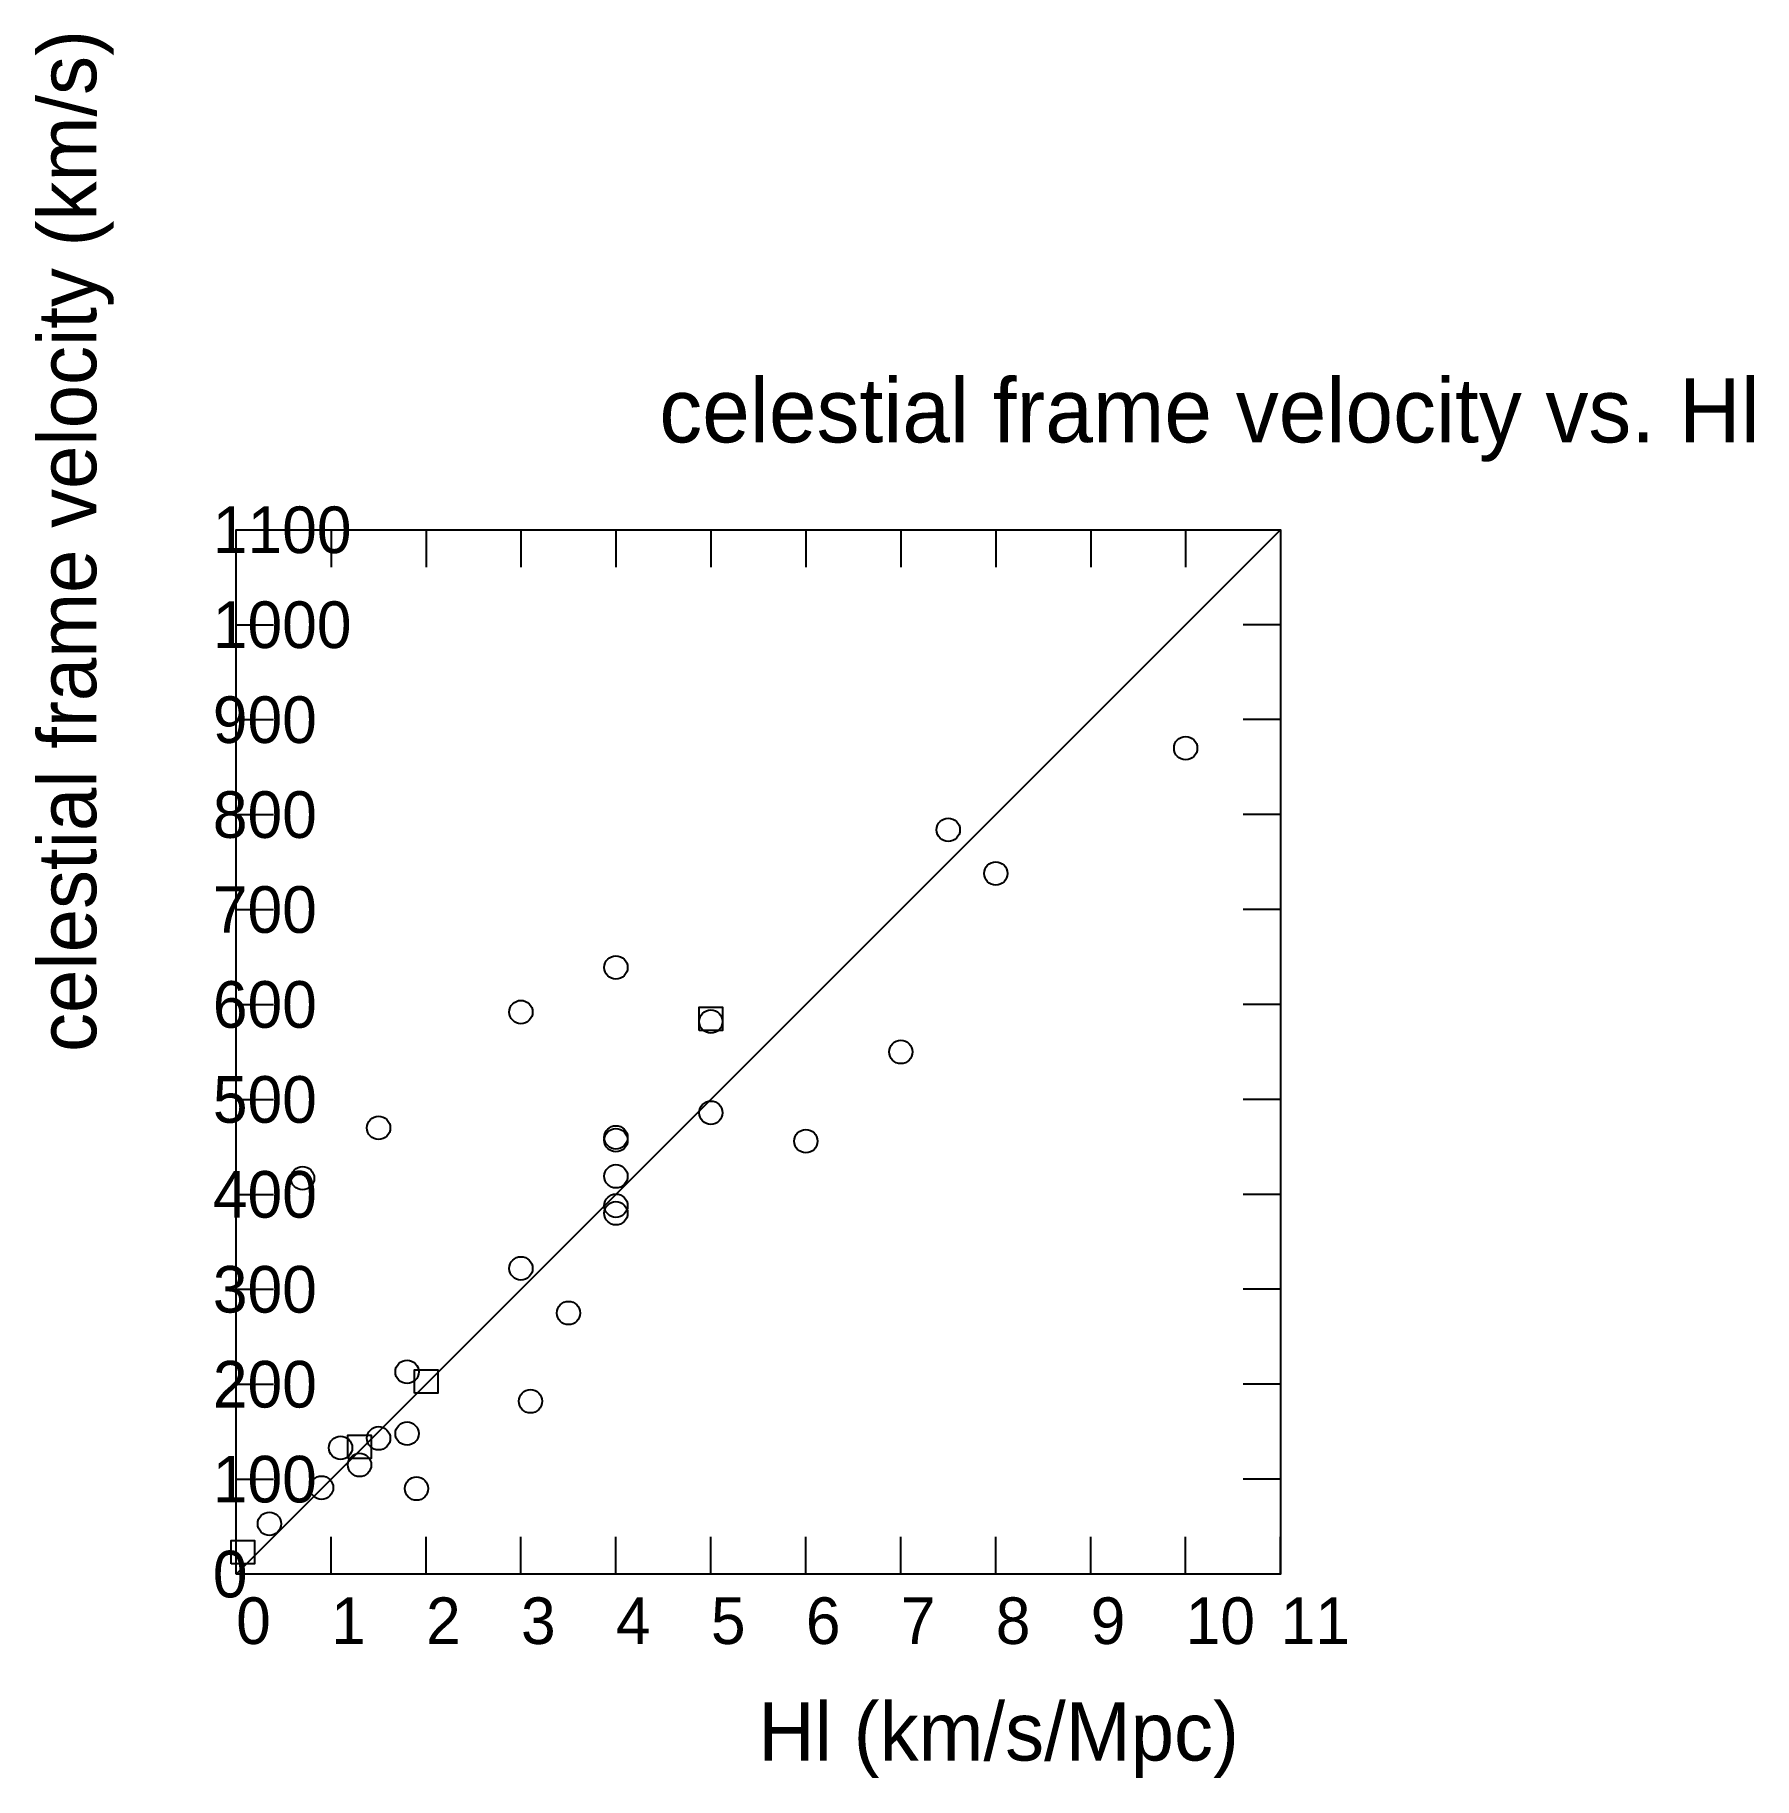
# Model space of a CAD drawing. Extents: x -35 to 260, y -35 to 264.
import ezdxf

# ---------------------------------------------------------------- set-up
doc = ezdxf.new("R2010")
doc.units = 0

msp = doc.modelspace()

# ---------------------------------------------------------------- linework, layer by layer
at = {"color": 0}
for p, q in [((16.29, 179.2), (16.29, 172.8)), ((32.58, 179.2), (32.58, 172.8)), ((48.87, 179.2), (48.87, 172.8)), ((65.16, 179.2), (65.16, 172.8)), ((81.45, 179.2), (81.45, 172.8)), ((97.75, 179.2), (97.75, 172.8)), ((114.04, 179.2), (114.04, 172.8)), ((130.33, 179.2), (130.33, 172.8)), ((146.62, 179.2), (146.62, 172.8)), ((162.91, 179.2), (162.91, 172.8)), ((179.2, 179.2), (179.2, 172.8)), ((0, 162.91), (6.4, 162.91)), ((179.2, 162.91), (172.8, 162.91)), ((0, 146.62), (6.4, 146.62)), ((179.2, 146.62), (172.8, 146.62)), ((0, 130.33), (6.4, 130.33)), ((179.2, 130.33), (172.8, 130.33)), ((0, 114.04), (6.4, 114.04)), ((179.2, 114.04), (172.8, 114.04)), ((0, 97.75), (6.4, 97.75)), ((179.2, 97.75), (172.8, 97.75)), ((0, 81.45), (6.4, 81.45)), ((179.2, 81.45), (172.8, 81.45)), ((0, 65.16), (6.4, 65.16)), ((179.2, 65.16), (172.8, 65.16)), ((0, 48.87), (6.4, 48.87)), ((179.2, 48.87), (172.8, 48.87)), ((0, 32.58), (6.4, 32.58)), ((179.2, 32.58), (172.8, 32.58)), ((0, 16.29), (6.4, 16.29)), ((179.2, 16.29), (172.8, 16.29)), ((16.29, 0), (16.29, 6.4)), ((32.58, 0), (32.58, 6.4)), ((48.87, 0), (48.87, 6.4)), ((65.16, 0), (65.16, 6.4)), ((81.45, 0), (81.45, 6.4)), ((97.75, 0), (97.75, 6.4)), ((114.04, 0), (114.04, 6.4)), ((130.33, 0), (130.33, 6.4)), ((146.62, 0), (146.62, 6.4)), ((162.91, 0), (162.91, 6.4)), ((179.2, 0), (179.2, 6.4))]:
    msp.add_line(p, q, dxfattribs=at)
msp.add_lwpolyline([(0, 0), (0, 179.2), (179.2, 179.2), (179.2, 0)], close=True, dxfattribs=at)
at = {"color": 1}
msp.add_lwpolyline([(0, 0), (179.2, 179.2)], dxfattribs=at)
at = {"color": 5}
for points in [[(79.45, 93.3), (79.45, 97.3), (83.45, 97.3), (83.45, 93.3)], [(30.58, 31.07), (30.58, 35.07), (34.58, 35.07), (34.58, 31.07)], [(19.18, 19.83), (19.18, 23.83), (23.18, 23.83), (23.18, 19.83)], [(-0.86, 1.75), (-0.86, 5.75), (3.14, 5.75), (3.14, 1.75)]]:
    msp.add_lwpolyline(points, close=True, dxfattribs=at)
at = {"color": 3}
for centre in [(162.91, 141.73), (122.18, 127.72), (130.33, 120.23), (65.16, 104.1), (48.87, 96.44), (81.45, 94.81), (114.04, 89.6), (81.45, 79.17), (24.44, 76.57), (65.16, 74.94), (65.16, 74.45), (97.75, 74.29), (11.4, 67.93), (65.16, 68.26), (65.16, 63.21), (65.16, 61.91), (48.87, 52.46), (57.02, 44.8), (29.32, 34.7), (50.5, 29.65), (24.44, 23.3), (29.32, 24.11), (17.92, 21.67), (21.18, 18.73), (14.66, 14.82), (30.95, 14.66), (5.7, 8.63)]:
    msp.add_circle(centre, 2, dxfattribs=at)

# ---------------------------------------------------------------- texts
at = {"color": 0}
msp.add_text('celestial frame velocity (km/s)', height=10, rotation=90, dxfattribs=at).set_placement((-24, 89.6))
for s, height, p in [('celestial frame velocity vs. Hl', 11, (72.6, 194.2)), ('1100', 8, (-4, 175.2)), ('1000', 8, (-4, 158.91)), ('900', 8, (-4, 142.62)), ('800', 8, (-4, 126.33)), ('700', 8, (-4, 110.04)), ('600', 8, (-4, 93.75)), ('500', 8, (-4, 77.45)), ('400', 8, (-4, 61.16)), ('300', 8, (-4, 44.87)), ('200', 8, (-4, 28.58)), ('100', 8, (-4, 12.29)), ('0', 8, (-4, -4)), ('0', 8, (0, -12)), ('1', 8, (16.29, -12)), ('2', 8, (32.58, -12)), ('3', 8, (48.87, -12)), ('4', 8, (65.16, -12)), ('5', 8, (81.45, -12)), ('6', 8, (97.75, -12)), ('7', 8, (114.04, -12)), ('8', 8, (130.33, -12)), ('9', 8, (146.62, -12)), ('10', 8, (162.91, -12)), ('11', 8, (179.2, -12)), ('Hl (km/s/Mpc)', 10, (89.6, -32))]:
    msp.add_text(s, height=height, dxfattribs=at).set_placement(p)

doc.saveas('drawing.dxf')
